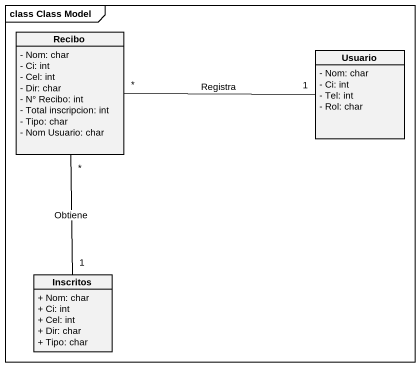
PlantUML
@startuml
mainframe class Class Model
hide circle
hide empty members
skinparam classAttributeIconSize 0
class Recibo {
  - Nom: char
  - Ci: int
  - Cel: int
  - Dir: char
  - N° Recibo: int
  - Total inscripcion: int
  - Tipo: char
  - Nom Usuario: char
}
class Usuario {
  - Nom: char
  - Ci: int
  - Tel: int
  - Rol: char
}
class Inscritos {
  + Nom: char
  + Ci: int
  + Cel: int
  + Dir: char
  + Tipo: char
}
Recibo "*" -- "1" Inscritos : Obtiene
Usuario "1" -left- "*" Recibo : Registra
@enduml
